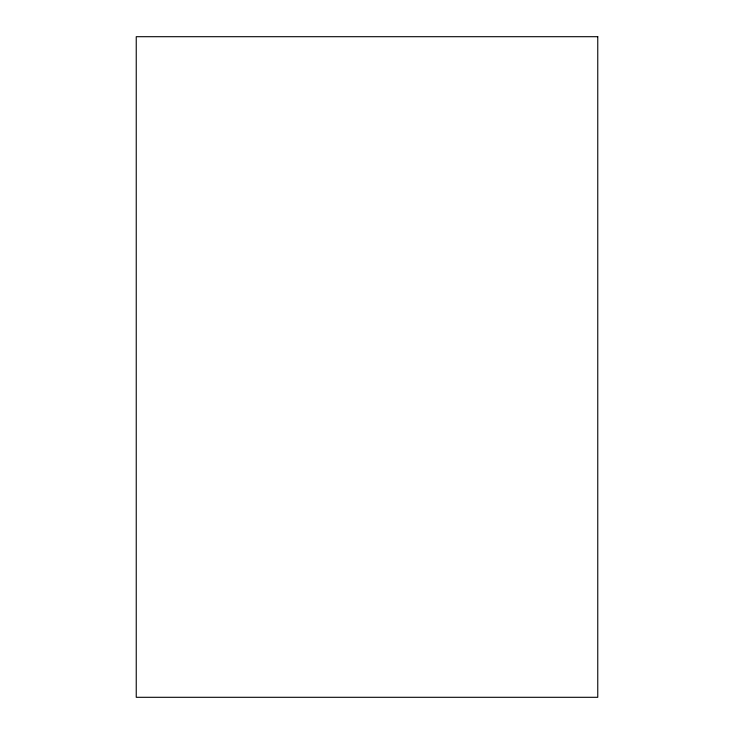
<?xml version="1.0" encoding="UTF-8"?>
<svg xmlns="http://www.w3.org/2000/svg" width="734" height="734" viewBox="0 0 734 734"><rect width="100%" height="100%" fill="white"/><g stroke="black" fill="none" stroke-linecap="round" stroke-linejoin="round"><path stroke-width="1.1" d="M597.76 36.7L136.24 36.7L136.24 697.3L597.76 697.3L597.76 36.7"/></g></svg>
